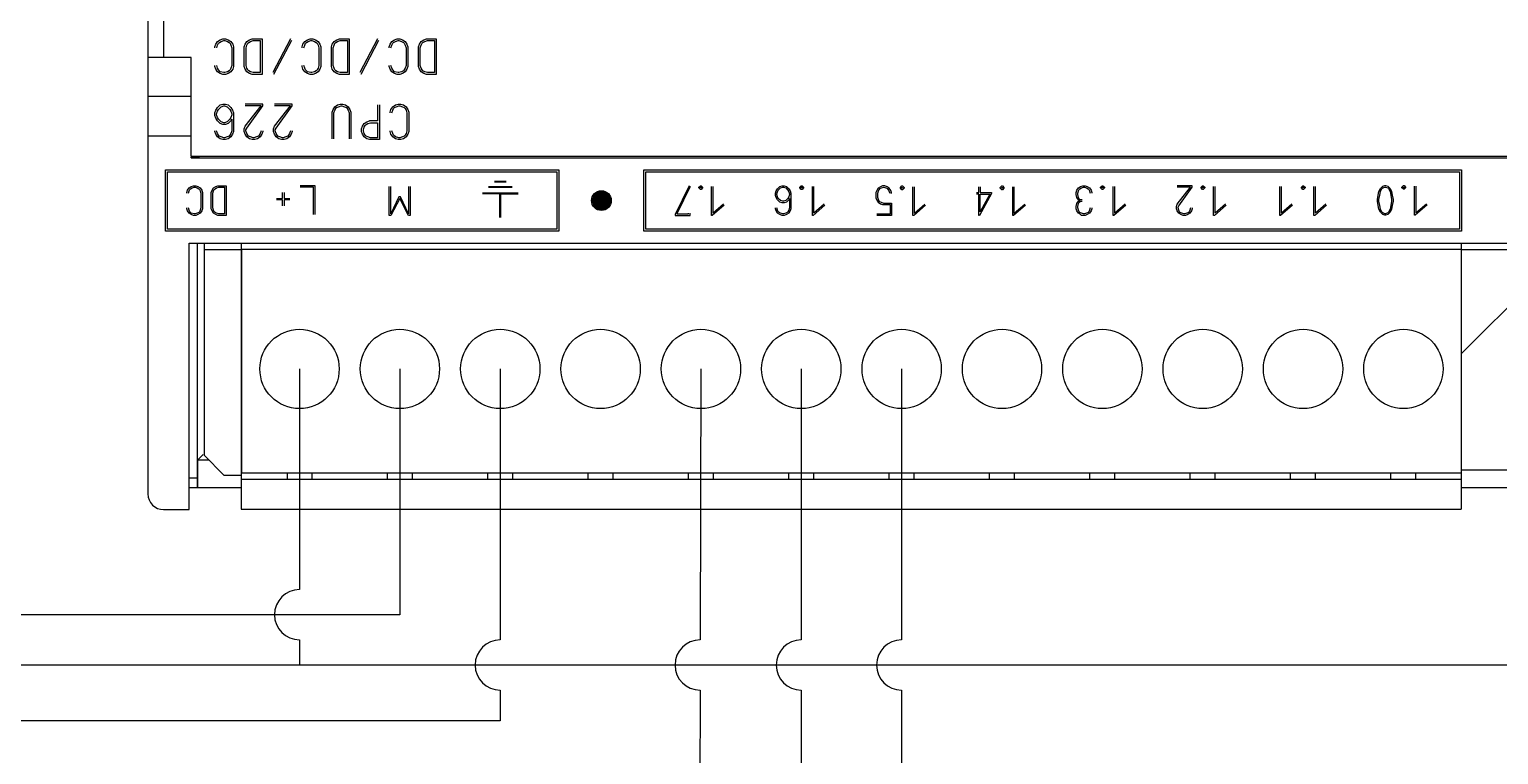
# Model space of a CAD drawing. Header units: millimetres. Extents: x 408 to 981, y 278 to 684.
# Drawn here: x 531.1 to 605.5, y 424.7 to 461.4 of the extents above; entities that cross this region are included whole.
import ezdxf

# ---------------------------------------------------------------- set-up
doc = ezdxf.new("R2010")
doc.units = ezdxf.units.MM
for name, color, linetype in [('0007LEVEL_0', 7, 'Continuous'), ('0007LEVEL_1', 7, 'Continuous'), ('8_ALL_NOTES_BALLOONS_SYMBOLS_GT', 7, 'Continuous'), ('RED_2.5mm^2', 1, 'Continuous'), ('TAGS', 51, 'Continuous')]:
    doc.layers.add(name, color=color, linetype=linetype)

msp = doc.modelspace()

# ---------------------------------------------------------------- linework, layer by layer
at = {"color": 7, "linetype": 'Continuous'}
for p, q in [((537.083, 516.296), (537.083, 437.896)), ((539.283, 459.996), (537.083, 459.996)), ((539.283, 454.996), (539.283, 459.996)), ((539.283, 458.023), (537.083, 458.023)), ((539.283, 456.008), (537.083, 456.008)), ((539.283, 454.996), (692.483, 454.996)), ((539.283, 454.905), (539.283, 454.964)), ((539.283, 454.905), (692.483, 454.905)), ((537.983, 454.296), (557.896, 454.296)), ((538.083, 454.196), (557.796, 454.196)), ((557.796, 454.196), (557.796, 451.296)), ((557.896, 454.296), (557.896, 451.196)), ((562.196, 451.196), (562.196, 454.296)), ((562.296, 451.296), (562.296, 454.196)), ((603.583, 451.196), (562.196, 451.196)), ((603.483, 451.296), (562.296, 451.296)), ((539.183, 437.096), (539.183, 450.596)), ((539.183, 450.596), (672.263, 450.596)), ((537.883, 437.096), (539.183, 437.096))]:
    msp.add_line(p, q, dxfattribs=at)
msp.add_arc((537.883, 437.896), 0.8, 180, 270, dxfattribs=at)
msp.add_spline([(539.771, 454.974), (539.685, 454.967), (539.525, 454.965), (539.283, 454.964)], degree=3, dxfattribs=at)
at = {"layer": '0007LEVEL_0', "color": 7, "linetype": 'Continuous'}
for p, q in [((540.479, 460.53), (540.524, 460.665)), ((540.479, 460.485), (540.479, 460.53)), ((540.524, 460.665), (540.614, 460.8)), ((540.569, 460.485), (540.614, 460.62)), ((540.614, 460.8), (540.749, 460.89)), ((540.614, 460.62), (540.659, 460.71)), ((540.659, 460.71), (540.704, 460.755)), ((540.704, 460.755), (540.794, 460.8)), ((540.749, 460.89), (540.884, 460.935)), ((540.794, 460.8), (540.929, 460.845)), ((540.884, 460.935), (541.019, 460.935)), ((540.929, 460.845), (540.974, 460.845)), ((540.974, 460.845), (541.109, 460.8)), ((541.019, 460.935), (541.154, 460.89)), ((541.109, 460.8), (541.199, 460.755)), ((541.154, 460.89), (541.289, 460.8)), ((541.199, 460.755), (541.244, 460.71)), ((541.244, 460.71), (541.289, 460.62)), ((541.289, 460.8), (541.379, 460.665)), ((541.289, 460.62), (541.334, 460.485)), ((541.334, 460.485), (541.334, 459.585)), ((541.379, 460.665), (541.424, 460.53)), ((541.424, 460.53), (541.424, 459.54)), ((541.964, 460.53), (542.009, 460.665)), ((541.964, 459.54), (541.964, 460.53)), ((542.009, 460.665), (542.099, 460.8)), ((542.054, 460.485), (542.099, 460.62)), ((542.054, 459.585), (542.054, 460.485)), ((542.099, 460.8), (542.234, 460.89)), ((542.099, 460.62), (542.144, 460.71)), ((542.144, 460.71), (542.189, 460.755)), ((542.189, 460.755), (542.279, 460.8)), ((542.234, 460.89), (542.369, 460.935)), ((542.279, 460.8), (542.414, 460.845)), ((542.369, 460.935), (542.864, 460.935)), ((542.414, 460.845), (542.774, 460.845)), ((542.774, 460.845), (542.774, 459.225)), ((542.864, 460.935), (542.864, 459.135)), ((544.304, 460.935), (543.404, 459.225)), ((544.349, 460.845), (543.449, 459.135)), ((544.889, 460.53), (544.934, 460.665)), ((544.889, 460.485), (544.889, 460.53)), ((544.934, 460.665), (545.024, 460.8)), ((544.979, 460.485), (545.024, 460.62)), ((545.024, 460.8), (545.159, 460.89)), ((545.024, 460.62), (545.069, 460.71)), ((545.069, 460.71), (545.114, 460.755)), ((545.114, 460.755), (545.204, 460.8)), ((545.159, 460.89), (545.294, 460.935)), ((545.204, 460.8), (545.339, 460.845)), ((545.294, 460.935), (545.429, 460.935)), ((545.339, 460.845), (545.384, 460.845)), ((545.384, 460.845), (545.519, 460.8)), ((545.429, 460.935), (545.564, 460.89)), ((545.519, 460.8), (545.609, 460.755)), ((545.564, 460.89), (545.699, 460.8)), ((545.609, 460.755), (545.654, 460.71)), ((545.654, 460.71), (545.699, 460.62)), ((545.699, 460.8), (545.789, 460.665)), ((545.699, 460.62), (545.744, 460.485)), ((545.744, 460.485), (545.744, 459.585)), ((545.789, 460.665), (545.834, 460.53)), ((545.834, 460.53), (545.834, 459.54)), ((546.374, 460.53), (546.419, 460.665)), ((546.374, 459.54), (546.374, 460.53)), ((546.419, 460.665), (546.509, 460.8)), ((546.464, 460.485), (546.509, 460.62)), ((546.464, 459.585), (546.464, 460.485)), ((546.509, 460.8), (546.644, 460.89)), ((546.509, 460.62), (546.554, 460.71)), ((546.554, 460.71), (546.599, 460.755)), ((546.599, 460.755), (546.689, 460.8)), ((546.644, 460.89), (546.779, 460.935)), ((546.689, 460.8), (546.824, 460.845)), ((546.779, 460.935), (547.274, 460.935)), ((546.824, 460.845), (547.184, 460.845)), ((547.184, 460.845), (547.184, 459.225)), ((547.274, 460.935), (547.274, 459.135)), ((548.714, 460.935), (547.814, 459.225)), ((548.759, 460.845), (547.859, 459.135)), ((549.299, 460.53), (549.344, 460.665)), ((549.299, 460.485), (549.299, 460.53)), ((549.344, 460.665), (549.434, 460.8)), ((549.389, 460.485), (549.434, 460.62)), ((549.434, 460.8), (549.569, 460.89)), ((549.434, 460.62), (549.479, 460.71)), ((549.479, 460.71), (549.524, 460.755)), ((549.524, 460.755), (549.614, 460.8)), ((549.569, 460.89), (549.704, 460.935)), ((549.614, 460.8), (549.749, 460.845)), ((549.704, 460.935), (549.839, 460.935)), ((549.749, 460.845), (549.794, 460.845)), ((549.794, 460.845), (549.929, 460.8)), ((549.839, 460.935), (549.974, 460.89)), ((549.929, 460.8), (550.019, 460.755)), ((549.974, 460.89), (550.109, 460.8)), ((550.019, 460.755), (550.064, 460.71)), ((550.064, 460.71), (550.109, 460.62)), ((550.109, 460.8), (550.199, 460.665)), ((550.109, 460.62), (550.154, 460.485)), ((550.154, 460.485), (550.154, 459.585)), ((550.199, 460.665), (550.244, 460.53)), ((550.244, 460.53), (550.244, 459.54)), ((550.784, 460.53), (550.829, 460.665)), ((550.784, 459.54), (550.784, 460.53)), ((550.829, 460.665), (550.919, 460.8)), ((550.874, 460.485), (550.919, 460.62)), ((550.874, 459.585), (550.874, 460.485)), ((550.919, 460.8), (551.054, 460.89)), ((550.919, 460.62), (550.964, 460.71)), ((550.964, 460.71), (551.009, 460.755)), ((551.009, 460.755), (551.099, 460.8)), ((551.054, 460.89), (551.189, 460.935)), ((551.099, 460.8), (551.234, 460.845)), ((551.189, 460.935), (551.684, 460.935)), ((551.234, 460.845), (551.594, 460.845)), ((551.594, 460.845), (551.594, 459.225)), ((551.684, 460.935), (551.684, 459.135)), ((540.479, 459.54), (540.479, 459.585)), ((540.524, 459.405), (540.479, 459.54)), ((540.614, 459.27), (540.524, 459.405)), ((540.614, 459.45), (540.569, 459.585)), ((540.659, 459.36), (540.614, 459.45)), ((540.749, 459.18), (540.614, 459.27)), ((540.749, 459.27), (540.659, 459.36)), ((540.929, 459.225), (540.749, 459.27)), ((540.884, 459.135), (540.749, 459.18)), ((541.019, 459.135), (540.884, 459.135)), ((540.974, 459.225), (540.929, 459.225)), ((541.109, 459.27), (540.974, 459.225)), ((541.154, 459.18), (541.019, 459.135)), ((541.199, 459.315), (541.109, 459.27)), ((541.289, 459.27), (541.154, 459.18)), ((541.244, 459.36), (541.199, 459.315)), ((541.289, 459.45), (541.244, 459.36)), ((541.334, 459.585), (541.289, 459.45)), ((541.379, 459.405), (541.289, 459.27)), ((541.424, 459.54), (541.379, 459.405)), ((542.009, 459.405), (541.964, 459.54)), ((542.099, 459.27), (542.009, 459.405)), ((542.099, 459.45), (542.054, 459.585)), ((542.144, 459.36), (542.099, 459.45)), ((542.234, 459.18), (542.099, 459.27)), ((542.189, 459.315), (542.144, 459.36)), ((542.279, 459.27), (542.189, 459.315)), ((542.369, 459.135), (542.234, 459.18)), ((542.414, 459.225), (542.279, 459.27)), ((542.864, 459.135), (542.369, 459.135)), ((542.774, 459.225), (542.414, 459.225)), ((544.889, 459.54), (544.889, 459.585)), ((544.934, 459.405), (544.889, 459.54)), ((545.024, 459.27), (544.934, 459.405)), ((545.024, 459.45), (544.979, 459.585)), ((545.069, 459.36), (545.024, 459.45)), ((545.159, 459.18), (545.024, 459.27)), ((545.159, 459.27), (545.069, 459.36)), ((545.339, 459.225), (545.159, 459.27)), ((545.294, 459.135), (545.159, 459.18)), ((545.429, 459.135), (545.294, 459.135)), ((545.384, 459.225), (545.339, 459.225)), ((545.519, 459.27), (545.384, 459.225)), ((545.564, 459.18), (545.429, 459.135)), ((545.609, 459.315), (545.519, 459.27)), ((545.699, 459.27), (545.564, 459.18)), ((545.654, 459.36), (545.609, 459.315)), ((545.699, 459.45), (545.654, 459.36)), ((545.744, 459.585), (545.699, 459.45)), ((545.789, 459.405), (545.699, 459.27)), ((545.834, 459.54), (545.789, 459.405)), ((546.419, 459.405), (546.374, 459.54)), ((546.509, 459.27), (546.419, 459.405)), ((546.509, 459.45), (546.464, 459.585)), ((546.554, 459.36), (546.509, 459.45)), ((546.644, 459.18), (546.509, 459.27)), ((546.599, 459.315), (546.554, 459.36)), ((546.689, 459.27), (546.599, 459.315)), ((546.779, 459.135), (546.644, 459.18)), ((546.824, 459.225), (546.689, 459.27)), ((547.274, 459.135), (546.779, 459.135)), ((547.184, 459.225), (546.824, 459.225)), ((549.299, 459.54), (549.299, 459.585)), ((549.344, 459.405), (549.299, 459.54)), ((549.434, 459.27), (549.344, 459.405)), ((549.434, 459.45), (549.389, 459.585)), ((549.479, 459.36), (549.434, 459.45)), ((549.569, 459.18), (549.434, 459.27)), ((549.569, 459.27), (549.479, 459.36)), ((549.749, 459.225), (549.569, 459.27)), ((549.704, 459.135), (549.569, 459.18)), ((549.839, 459.135), (549.704, 459.135)), ((549.794, 459.225), (549.749, 459.225)), ((549.929, 459.27), (549.794, 459.225)), ((549.974, 459.18), (549.839, 459.135)), ((550.019, 459.315), (549.929, 459.27)), ((550.109, 459.27), (549.974, 459.18)), ((550.064, 459.36), (550.019, 459.315)), ((550.109, 459.45), (550.064, 459.36)), ((550.154, 459.585), (550.109, 459.45)), ((550.199, 459.405), (550.109, 459.27)), ((550.244, 459.54), (550.199, 459.405)), ((550.829, 459.405), (550.784, 459.54)), ((550.919, 459.27), (550.829, 459.405)), ((550.919, 459.45), (550.874, 459.585)), ((550.964, 459.36), (550.919, 459.45)), ((551.054, 459.18), (550.919, 459.27)), ((551.009, 459.315), (550.964, 459.36)), ((551.099, 459.27), (551.009, 459.315)), ((551.189, 459.135), (551.054, 459.18)), ((551.234, 459.225), (551.099, 459.27)), ((551.684, 459.135), (551.189, 459.135)), ((551.594, 459.225), (551.234, 459.225)), ((540.523, 457.32), (540.613, 457.455)), ((540.613, 457.455), (540.748, 457.59)), ((540.658, 457.365), (540.793, 457.5)), ((540.748, 457.59), (540.883, 457.635)), ((540.793, 457.5), (540.928, 457.545)), ((540.883, 457.635), (541.018, 457.635)), ((540.928, 457.545), (540.973, 457.545)), ((540.973, 457.545), (541.108, 457.5)), ((541.018, 457.635), (541.153, 457.59)), ((541.108, 457.5), (541.243, 457.365)), ((541.153, 457.59), (541.288, 457.455)), ((541.288, 457.455), (541.378, 457.32)), ((542.908, 457.635), (542.008, 457.635)), ((542.008, 456.51), (542.818, 457.545)), ((542.818, 457.545), (542.008, 457.545)), ((542.098, 456.42), (542.908, 457.545)), ((542.908, 457.545), (542.908, 457.635)), ((544.393, 457.635), (543.493, 457.635)), ((543.493, 456.51), (544.303, 457.545)), ((544.303, 457.545), (543.493, 457.545)), ((543.583, 456.42), (544.393, 457.545)), ((544.393, 457.545), (544.393, 457.635)), ((546.463, 457.365), (546.553, 457.5)), ((546.553, 457.5), (546.688, 457.59)), ((546.553, 457.32), (546.598, 457.41)), ((546.598, 457.41), (546.643, 457.455)), ((546.643, 457.455), (546.733, 457.5)), ((546.688, 457.59), (546.823, 457.635)), ((546.733, 457.5), (546.868, 457.545)), ((546.823, 457.635), (546.958, 457.635)), ((546.868, 457.545), (546.913, 457.545)), ((546.913, 457.545), (547.048, 457.5)), ((546.958, 457.635), (547.093, 457.59)), ((547.048, 457.5), (547.138, 457.455)), ((547.093, 457.59), (547.228, 457.5)), ((547.138, 457.455), (547.183, 457.41)), ((547.183, 457.41), (547.228, 457.32)), ((547.228, 457.5), (547.318, 457.365)), ((548.713, 457.59), (548.713, 456.78)), ((548.803, 457.59), (548.803, 455.835)), ((549.388, 457.365), (549.478, 457.5)), ((549.478, 457.5), (549.613, 457.59)), ((549.478, 457.32), (549.523, 457.41)), ((549.523, 457.41), (549.568, 457.455)), ((549.568, 457.455), (549.658, 457.5)), ((549.613, 457.59), (549.748, 457.635)), ((549.658, 457.5), (549.793, 457.545)), ((549.748, 457.635), (549.883, 457.635)), ((549.793, 457.545), (549.838, 457.545)), ((549.838, 457.545), (549.973, 457.5)), ((549.883, 457.635), (550.018, 457.59)), ((549.973, 457.5), (550.063, 457.455)), ((550.018, 457.59), (550.153, 457.5)), ((550.063, 457.455), (550.108, 457.41)), ((550.108, 457.41), (550.153, 457.32)), ((550.153, 457.5), (550.243, 457.365)), ((540.478, 457.185), (540.523, 457.32)), ((540.478, 457.05), (540.478, 457.185)), ((540.523, 456.915), (540.478, 457.05)), ((540.613, 456.78), (540.523, 456.915)), ((540.568, 457.14), (540.613, 457.275)), ((540.568, 457.095), (540.568, 457.14)), ((540.613, 456.96), (540.568, 457.095)), ((540.613, 457.275), (540.658, 457.365)), ((540.658, 456.87), (540.613, 456.96)), ((540.748, 456.645), (540.613, 456.78)), ((540.793, 456.735), (540.658, 456.87)), ((540.928, 456.69), (540.793, 456.735)), ((540.973, 456.69), (540.928, 456.69)), ((541.108, 456.735), (540.973, 456.69)), ((541.243, 456.87), (541.108, 456.735)), ((541.288, 456.78), (541.153, 456.645)), ((541.243, 457.365), (541.288, 457.275)), ((541.288, 456.96), (541.243, 456.87)), ((541.288, 457.275), (541.333, 457.14)), ((541.333, 457.095), (541.288, 456.96)), ((541.333, 456.87), (541.288, 456.78)), ((541.333, 457.14), (541.333, 457.095)), ((541.333, 456.87), (541.333, 456.285)), ((541.378, 457.32), (541.423, 457.185)), ((541.423, 457.185), (541.423, 456.24)), ((546.418, 457.23), (546.463, 457.365)), ((546.418, 455.88), (546.418, 457.23)), ((546.508, 457.185), (546.553, 457.32)), ((546.508, 455.88), (546.508, 457.185)), ((547.228, 457.32), (547.273, 457.185)), ((547.273, 457.185), (547.273, 455.88)), ((547.318, 457.365), (547.363, 457.23)), ((547.363, 457.23), (547.363, 455.88)), ((548.038, 456.645), (548.173, 456.735)), ((548.173, 456.735), (548.308, 456.78)), ((548.218, 456.645), (548.353, 456.69)), ((548.713, 456.78), (548.308, 456.78)), ((548.353, 456.69), (548.713, 456.69)), ((548.713, 456.69), (548.713, 455.925)), ((549.343, 457.23), (549.388, 457.365)), ((549.343, 457.185), (549.343, 457.23)), ((549.433, 457.185), (549.478, 457.32)), ((550.153, 457.32), (550.198, 457.185)), ((550.198, 457.185), (550.198, 456.285)), ((550.243, 457.365), (550.288, 457.23)), ((550.288, 457.23), (550.288, 456.24)), ((540.478, 456.24), (540.478, 456.285)), ((540.523, 456.105), (540.478, 456.24)), ((540.613, 455.97), (540.523, 456.105)), ((540.613, 456.15), (540.568, 456.285)), ((540.658, 456.06), (540.613, 456.15)), ((540.748, 455.88), (540.613, 455.97)), ((540.703, 456.015), (540.658, 456.06)), ((540.793, 455.97), (540.703, 456.015)), ((540.883, 456.6), (540.748, 456.645)), ((540.928, 455.925), (540.793, 455.97)), ((541.018, 456.6), (540.883, 456.6)), ((540.973, 455.925), (540.928, 455.925)), ((541.108, 455.97), (540.973, 455.925)), ((541.153, 456.645), (541.018, 456.6)), ((541.198, 456.015), (541.108, 455.97)), ((541.288, 455.97), (541.153, 455.88)), ((541.243, 456.06), (541.198, 456.015)), ((541.288, 456.15), (541.243, 456.06)), ((541.333, 456.285), (541.288, 456.15)), ((541.378, 456.105), (541.288, 455.97)), ((541.423, 456.24), (541.378, 456.105)), ((541.963, 456.375), (542.008, 456.51)), ((541.963, 456.24), (541.963, 456.375)), ((542.008, 456.105), (541.963, 456.24)), ((542.098, 455.97), (542.008, 456.105)), ((542.053, 456.33), (542.098, 456.42)), ((542.053, 456.285), (542.053, 456.33)), ((542.098, 456.15), (542.053, 456.285)), ((542.143, 456.06), (542.098, 456.15)), ((542.233, 455.88), (542.098, 455.97)), ((542.188, 456.015), (542.143, 456.06)), ((542.278, 455.97), (542.188, 456.015)), ((542.413, 455.925), (542.278, 455.97)), ((542.458, 455.925), (542.413, 455.925)), ((542.593, 455.97), (542.458, 455.925)), ((542.683, 456.015), (542.593, 455.97)), ((542.773, 455.97), (542.638, 455.88)), ((542.728, 456.06), (542.683, 456.015)), ((542.773, 456.15), (542.728, 456.06)), ((542.818, 456.285), (542.773, 456.15)), ((542.863, 456.105), (542.773, 455.97)), ((542.908, 456.24), (542.863, 456.105)), ((542.908, 456.285), (542.908, 456.24)), ((543.448, 456.375), (543.493, 456.51)), ((543.448, 456.24), (543.448, 456.375)), ((543.493, 456.105), (543.448, 456.24)), ((543.583, 455.97), (543.493, 456.105)), ((543.538, 456.33), (543.583, 456.42)), ((543.538, 456.285), (543.538, 456.33)), ((543.583, 456.15), (543.538, 456.285)), ((543.628, 456.06), (543.583, 456.15)), ((543.718, 455.88), (543.583, 455.97)), ((543.673, 456.015), (543.628, 456.06)), ((543.763, 455.97), (543.673, 456.015)), ((543.898, 455.925), (543.763, 455.97)), ((543.943, 455.925), (543.898, 455.925)), ((544.078, 455.97), (543.943, 455.925)), ((544.168, 456.015), (544.078, 455.97)), ((544.258, 455.97), (544.123, 455.88)), ((544.213, 456.06), (544.168, 456.015)), ((544.258, 456.15), (544.213, 456.06)), ((544.303, 456.285), (544.258, 456.15)), ((544.348, 456.105), (544.258, 455.97)), ((544.393, 456.24), (544.348, 456.105)), ((544.393, 456.285), (544.393, 456.24)), ((547.903, 456.375), (547.948, 456.51)), ((547.903, 456.24), (547.903, 456.375)), ((547.948, 456.105), (547.903, 456.24)), ((547.948, 456.51), (548.038, 456.645)), ((548.038, 455.97), (547.948, 456.105)), ((547.993, 456.33), (548.038, 456.465)), ((547.993, 456.285), (547.993, 456.33)), ((548.038, 456.15), (547.993, 456.285)), ((548.038, 456.465), (548.083, 456.555)), ((548.083, 456.06), (548.038, 456.15)), ((548.173, 455.88), (548.038, 455.97)), ((548.083, 456.555), (548.128, 456.6)), ((548.128, 456.015), (548.083, 456.06)), ((548.128, 456.6), (548.218, 456.645)), ((548.218, 455.97), (548.128, 456.015)), ((548.353, 455.925), (548.218, 455.97)), ((548.713, 455.925), (548.353, 455.925)), ((549.343, 456.24), (549.343, 456.285)), ((549.388, 456.105), (549.343, 456.24)), ((549.478, 455.97), (549.388, 456.105)), ((549.478, 456.15), (549.433, 456.285)), ((549.523, 456.06), (549.478, 456.15)), ((549.613, 455.88), (549.478, 455.97)), ((549.613, 455.97), (549.523, 456.06)), ((549.793, 455.925), (549.613, 455.97)), ((549.838, 455.925), (549.793, 455.925)), ((549.973, 455.97), (549.838, 455.925)), ((550.063, 456.015), (549.973, 455.97)), ((550.153, 455.97), (550.018, 455.88)), ((550.108, 456.06), (550.063, 456.015)), ((550.153, 456.15), (550.108, 456.06)), ((550.198, 456.285), (550.153, 456.15)), ((550.243, 456.105), (550.153, 455.97)), ((550.288, 456.24), (550.243, 456.105)), ((540.883, 455.835), (540.748, 455.88)), ((541.018, 455.835), (540.883, 455.835)), ((541.153, 455.88), (541.018, 455.835)), ((542.368, 455.835), (542.233, 455.88)), ((542.503, 455.835), (542.368, 455.835)), ((542.638, 455.88), (542.503, 455.835)), ((543.853, 455.835), (543.718, 455.88)), ((543.988, 455.835), (543.853, 455.835)), ((544.123, 455.88), (543.988, 455.835)), ((548.308, 455.835), (548.173, 455.88)), ((548.803, 455.835), (548.308, 455.835)), ((549.748, 455.835), (549.613, 455.88)), ((549.883, 455.835), (549.748, 455.835)), ((550.018, 455.88), (549.883, 455.835))]:
    msp.add_line(p, q, dxfattribs=at)
at = {"layer": '0007LEVEL_1', "color": 7, "linetype": 'Continuous'}
for p, q in [((537.983, 451.196), (537.983, 454.296)), ((538.083, 451.296), (538.083, 454.196)), ((555.228, 453.711), (554.628, 453.711)), ((555.228, 453.675), (554.628, 453.675)), ((562.196, 454.296), (603.583, 454.296)), ((562.296, 454.196), (603.483, 454.196)), ((603.483, 454.196), (603.483, 451.296)), ((603.583, 454.296), (603.583, 451.196)), ((539.06, 453.158), (539.098, 453.271)), ((539.06, 453.121), (539.06, 453.158)), ((539.098, 453.271), (539.173, 453.383)), ((539.135, 453.121), (539.173, 453.233)), ((539.173, 453.383), (539.285, 453.458)), ((539.173, 453.233), (539.21, 453.308)), ((539.21, 453.308), (539.248, 453.346)), ((539.248, 453.346), (539.323, 453.383)), ((539.285, 453.458), (539.398, 453.496)), ((539.323, 453.383), (539.435, 453.421)), ((539.398, 453.496), (539.51, 453.496)), ((539.435, 453.421), (539.473, 453.421)), ((539.473, 453.421), (539.585, 453.383)), ((539.51, 453.496), (539.623, 453.458)), ((539.585, 453.383), (539.66, 453.346)), ((539.623, 453.458), (539.735, 453.383)), ((539.66, 453.346), (539.698, 453.308)), ((539.698, 453.308), (539.735, 453.233)), ((539.735, 453.383), (539.81, 453.271)), ((539.735, 453.233), (539.773, 453.121)), ((539.773, 453.121), (539.773, 452.371)), ((539.81, 453.271), (539.848, 453.158)), ((539.848, 453.158), (539.848, 452.333)), ((540.298, 453.158), (540.335, 453.271)), ((540.298, 452.333), (540.298, 453.158)), ((540.335, 453.271), (540.41, 453.383)), ((540.373, 453.121), (540.41, 453.233)), ((540.373, 452.371), (540.373, 453.121)), ((540.41, 453.383), (540.523, 453.458)), ((540.41, 453.233), (540.448, 453.308)), ((540.448, 453.308), (540.485, 453.346)), ((540.485, 453.346), (540.56, 453.383)), ((540.523, 453.458), (540.635, 453.496)), ((540.56, 453.383), (540.673, 453.421)), ((540.635, 453.496), (541.048, 453.496)), ((540.673, 453.421), (540.973, 453.421)), ((540.973, 453.421), (540.973, 452.071)), ((541.048, 453.496), (541.048, 451.996)), ((543.903, 452.858), (543.903, 453.158)), ((543.978, 453.158), (543.978, 452.858)), ((545.553, 453.496), (544.803, 453.496)), ((545.478, 453.421), (544.803, 453.421)), ((545.478, 452.033), (545.478, 453.421)), ((545.553, 452.033), (545.553, 453.496)), ((549.308, 451.996), (549.308, 453.458)), ((549.383, 452.071), (549.383, 453.458)), ((549.795, 452.933), (549.383, 452.071)), ((549.87, 452.933), (549.795, 452.933)), ((550.283, 452.071), (549.87, 452.933)), ((550.283, 453.458), (550.283, 452.071)), ((550.358, 453.458), (550.358, 451.996)), ((555.828, 453.123), (554.028, 453.123)), ((554.91, 453.087), (554.028, 453.087)), ((555.528, 453.447), (554.328, 453.447)), ((555.528, 453.411), (554.328, 453.411)), ((554.91, 451.887), (554.91, 453.087)), ((554.946, 451.887), (554.946, 453.087)), ((554.946, 453.087), (555.828, 453.087)), ((559.639, 453.025), (559.639, 452.466)), ((559.694, 453.08), (559.694, 452.411)), ((559.749, 453.135), (559.749, 452.356)), ((559.804, 453.182), (559.804, 452.31)), ((559.859, 453.197), (559.859, 452.295)), ((559.914, 453.211), (559.914, 452.28)), ((559.969, 453.226), (559.969, 452.266)), ((560.024, 453.241), (560.024, 452.251)), ((560.079, 453.236), (560.079, 452.256)), ((560.134, 453.221), (560.134, 452.27)), ((560.189, 453.207), (560.189, 452.285)), ((560.244, 453.192), (560.244, 452.3)), ((560.299, 453.172), (560.299, 452.319)), ((560.354, 453.117), (560.354, 452.374)), ((560.409, 453.062), (560.409, 452.429)), ((560.464, 453.007), (560.464, 452.484)), ((564.494, 453.496), (563.782, 452.033)), ((564.532, 453.458), (563.857, 452.071)), ((564.982, 453.421), (565.057, 453.496)), ((564.982, 453.383), (564.982, 453.421)), ((565.057, 453.308), (564.982, 453.383)), ((565.057, 453.496), (565.094, 453.496)), ((565.057, 453.383), (565.057, 453.421)), ((565.057, 453.421), (565.094, 453.421)), ((565.094, 453.383), (565.057, 453.383)), ((565.094, 453.308), (565.057, 453.308)), ((565.094, 453.496), (565.169, 453.421)), ((565.094, 453.421), (565.094, 453.383)), ((565.169, 453.383), (565.094, 453.308)), ((565.169, 453.421), (565.169, 453.383)), ((565.619, 451.996), (565.619, 453.458)), ((565.694, 452.108), (565.694, 453.458)), ((568.849, 453.121), (568.887, 453.233)), ((568.849, 453.008), (568.849, 453.121)), ((568.887, 452.896), (568.849, 453.008)), ((568.887, 453.233), (568.962, 453.346)), ((568.924, 453.083), (568.962, 453.196)), ((568.924, 453.046), (568.924, 453.083)), ((568.962, 452.933), (568.924, 453.046)), ((568.962, 453.346), (569.074, 453.458)), ((568.962, 453.196), (568.999, 453.271)), ((568.999, 452.858), (568.962, 452.933)), ((568.999, 453.271), (569.112, 453.383)), ((569.074, 453.458), (569.187, 453.496)), ((569.112, 453.383), (569.224, 453.421)), ((569.187, 453.496), (569.299, 453.496)), ((569.224, 453.421), (569.262, 453.421)), ((569.262, 453.421), (569.374, 453.383)), ((569.299, 453.496), (569.412, 453.458)), ((569.374, 453.383), (569.487, 453.271)), ((569.412, 453.458), (569.524, 453.346)), ((569.487, 453.271), (569.524, 453.196)), ((569.524, 452.933), (569.487, 452.858)), ((569.524, 453.346), (569.599, 453.233)), ((569.524, 453.196), (569.562, 453.083)), ((569.562, 453.046), (569.524, 452.933)), ((569.562, 453.083), (569.562, 453.046)), ((569.599, 453.233), (569.637, 453.121)), ((569.637, 453.121), (569.637, 452.333)), ((570.087, 453.421), (570.162, 453.496)), ((570.087, 453.383), (570.087, 453.421)), ((570.162, 453.308), (570.087, 453.383)), ((570.162, 453.496), (570.199, 453.496)), ((570.162, 453.383), (570.162, 453.421)), ((570.162, 453.421), (570.199, 453.421)), ((570.199, 453.383), (570.162, 453.383)), ((570.199, 453.308), (570.162, 453.308)), ((570.199, 453.496), (570.274, 453.421)), ((570.199, 453.421), (570.199, 453.383)), ((570.274, 453.383), (570.199, 453.308)), ((570.274, 453.421), (570.274, 453.383)), ((570.724, 451.996), (570.724, 453.458)), ((570.799, 452.108), (570.799, 453.458)), ((573.978, 453.26), (573.941, 453.147)), ((573.941, 453.147), (573.941, 452.885)), ((574.053, 453.372), (573.978, 453.26)), ((574.053, 453.222), (574.016, 453.11)), ((574.016, 453.11), (574.016, 452.922)), ((574.166, 453.447), (574.053, 453.372)), ((574.091, 453.297), (574.053, 453.222)), ((574.128, 453.335), (574.091, 453.297)), ((574.203, 453.372), (574.128, 453.335)), ((574.278, 453.485), (574.166, 453.447)), ((574.316, 453.41), (574.203, 453.372)), ((574.391, 453.485), (574.278, 453.485)), ((574.353, 453.41), (574.316, 453.41)), ((574.466, 453.372), (574.353, 453.41)), ((574.503, 453.447), (574.391, 453.485)), ((574.541, 453.335), (574.466, 453.372)), ((574.616, 453.372), (574.503, 453.447)), ((574.578, 453.297), (574.541, 453.335)), ((574.616, 453.222), (574.578, 453.297)), ((574.691, 453.26), (574.616, 453.372)), ((574.653, 453.11), (574.616, 453.222)), ((574.728, 453.147), (574.691, 453.26)), ((574.728, 453.11), (574.728, 453.147)), ((575.178, 453.41), (575.253, 453.485)), ((575.178, 453.372), (575.178, 453.41)), ((575.253, 453.297), (575.178, 453.372)), ((575.253, 453.485), (575.291, 453.485)), ((575.253, 453.372), (575.253, 453.41)), ((575.253, 453.41), (575.291, 453.41)), ((575.291, 453.372), (575.253, 453.372)), ((575.291, 453.297), (575.253, 453.297)), ((575.291, 453.485), (575.366, 453.41)), ((575.291, 453.41), (575.291, 453.372)), ((575.366, 453.372), (575.291, 453.297)), ((575.366, 453.41), (575.366, 453.372)), ((575.816, 451.985), (575.816, 453.447)), ((575.891, 452.097), (575.891, 453.447)), ((579.033, 453.147), (579.146, 453.147)), ((579.146, 453.072), (579.033, 453.072)), ((579.146, 453.147), (579.146, 453.447)), ((579.146, 451.985), (579.146, 453.072)), ((579.783, 453.11), (579.183, 451.985)), ((579.221, 453.447), (579.221, 453.147)), ((579.221, 453.147), (579.783, 453.147)), ((579.708, 453.072), (579.221, 452.172)), ((579.221, 452.172), (579.221, 453.072)), ((579.221, 453.072), (579.708, 453.072)), ((579.783, 453.147), (579.783, 453.11)), ((580.233, 453.41), (580.308, 453.485)), ((580.233, 453.372), (580.233, 453.41)), ((580.308, 453.297), (580.233, 453.372)), ((580.308, 453.485), (580.346, 453.485)), ((580.308, 453.372), (580.308, 453.41)), ((580.308, 453.41), (580.346, 453.41)), ((580.346, 453.372), (580.308, 453.372)), ((580.346, 453.297), (580.308, 453.297)), ((580.346, 453.485), (580.421, 453.41)), ((580.346, 453.41), (580.346, 453.372)), ((580.421, 453.372), (580.346, 453.297)), ((580.421, 453.41), (580.421, 453.372)), ((580.871, 451.985), (580.871, 453.447)), ((580.946, 452.097), (580.946, 453.447)), ((584.078, 453.158), (584.116, 453.271)), ((584.078, 453.046), (584.078, 453.158)), ((584.116, 452.896), (584.078, 453.046)), ((584.116, 453.271), (584.191, 453.383)), ((584.153, 453.121), (584.191, 453.233)), ((584.153, 453.046), (584.153, 453.121)), ((584.191, 452.896), (584.153, 453.046)), ((584.191, 453.383), (584.303, 453.458)), ((584.191, 453.233), (584.228, 453.308)), ((584.228, 453.308), (584.266, 453.346)), ((584.266, 453.346), (584.341, 453.383)), ((584.303, 453.458), (584.416, 453.496)), ((584.341, 453.383), (584.453, 453.421)), ((584.416, 453.496), (584.528, 453.496)), ((584.453, 453.421), (584.491, 453.421)), ((584.491, 453.421), (584.603, 453.383)), ((584.528, 453.496), (584.641, 453.458)), ((584.603, 453.383), (584.678, 453.346)), ((584.641, 453.458), (584.753, 453.383)), ((584.678, 453.346), (584.716, 453.308)), ((584.716, 453.308), (584.753, 453.233)), ((584.753, 453.383), (584.828, 453.271)), ((584.753, 453.233), (584.791, 453.121)), ((584.828, 453.271), (584.866, 453.158)), ((584.866, 453.158), (584.866, 453.121)), ((585.316, 453.421), (585.391, 453.496)), ((585.316, 453.383), (585.316, 453.421)), ((585.391, 453.308), (585.316, 453.383)), ((585.391, 453.496), (585.428, 453.496)), ((585.391, 453.383), (585.391, 453.421)), ((585.391, 453.421), (585.428, 453.421)), ((585.428, 453.383), (585.391, 453.383)), ((585.428, 453.308), (585.391, 453.308)), ((585.428, 453.496), (585.503, 453.421)), ((585.428, 453.421), (585.428, 453.383)), ((585.503, 453.383), (585.428, 453.308)), ((585.503, 453.421), (585.503, 453.383)), ((585.953, 451.996), (585.953, 453.458)), ((586.028, 452.108), (586.028, 453.458)), ((589.946, 453.496), (589.196, 453.496)), ((589.196, 452.558), (589.871, 453.421)), ((589.871, 453.421), (589.196, 453.421)), ((589.271, 452.483), (589.946, 453.421)), ((589.946, 453.421), (589.946, 453.496)), ((590.396, 453.421), (590.471, 453.496)), ((590.396, 453.383), (590.396, 453.421)), ((590.471, 453.308), (590.396, 453.383)), ((590.471, 453.496), (590.508, 453.496)), ((590.471, 453.383), (590.471, 453.421)), ((590.471, 453.421), (590.508, 453.421)), ((590.508, 453.383), (590.471, 453.383)), ((590.508, 453.308), (590.471, 453.308)), ((590.508, 453.496), (590.583, 453.421)), ((590.508, 453.421), (590.508, 453.383)), ((590.583, 453.383), (590.508, 453.308)), ((590.583, 453.421), (590.583, 453.383)), ((591.033, 451.996), (591.033, 453.458)), ((591.108, 452.108), (591.108, 453.458)), ((594.389, 451.996), (594.389, 453.458)), ((594.464, 452.108), (594.464, 453.458)), ((595.476, 453.421), (595.551, 453.496)), ((595.476, 453.383), (595.476, 453.421)), ((595.551, 453.308), (595.476, 453.383)), ((595.551, 453.496), (595.589, 453.496)), ((595.551, 453.383), (595.551, 453.421)), ((595.551, 453.421), (595.589, 453.421)), ((595.589, 453.383), (595.551, 453.383)), ((595.589, 453.308), (595.551, 453.308)), ((595.589, 453.496), (595.664, 453.421)), ((595.589, 453.421), (595.589, 453.383)), ((595.664, 453.383), (595.589, 453.308)), ((595.664, 453.421), (595.664, 453.383)), ((596.114, 451.996), (596.114, 453.458)), ((596.189, 452.108), (596.189, 453.458)), ((599.329, 452.795), (599.367, 453.02)), ((599.367, 453.02), (599.404, 453.207)), ((599.404, 453.207), (599.479, 453.357)), ((599.404, 452.795), (599.442, 453.02)), ((599.442, 453.02), (599.479, 453.207)), ((599.479, 453.357), (599.592, 453.47)), ((599.479, 453.207), (599.554, 453.357)), ((599.554, 453.357), (599.592, 453.395)), ((599.592, 453.47), (599.704, 453.507)), ((599.592, 453.395), (599.704, 453.432)), ((599.704, 453.507), (599.742, 453.507)), ((599.704, 453.432), (599.742, 453.432)), ((599.742, 453.507), (599.854, 453.47)), ((599.742, 453.432), (599.854, 453.395)), ((599.854, 453.47), (599.967, 453.357)), ((599.854, 453.395), (599.892, 453.357)), ((599.892, 453.357), (599.967, 453.207)), ((599.967, 453.357), (600.042, 453.207)), ((599.967, 453.207), (600.004, 453.02)), ((600.004, 453.02), (600.042, 452.795)), ((600.042, 453.207), (600.079, 453.02)), ((600.079, 453.02), (600.117, 452.795)), ((600.567, 453.432), (600.642, 453.507)), ((600.567, 453.395), (600.567, 453.432)), ((600.642, 453.32), (600.567, 453.395)), ((600.642, 453.507), (600.679, 453.507)), ((600.642, 453.395), (600.642, 453.432)), ((600.642, 453.432), (600.679, 453.432)), ((600.679, 453.395), (600.642, 453.395)), ((600.679, 453.32), (600.642, 453.32)), ((600.679, 453.507), (600.754, 453.432)), ((600.679, 453.432), (600.679, 453.395)), ((600.754, 453.395), (600.679, 453.32)), ((600.754, 453.432), (600.754, 453.395)), ((601.204, 452.007), (601.204, 453.47)), ((601.279, 452.12), (601.279, 453.47)), ((539.06, 452.333), (539.06, 452.371)), ((539.098, 452.221), (539.06, 452.333)), ((539.173, 452.108), (539.098, 452.221)), ((539.173, 452.258), (539.135, 452.371)), ((539.21, 452.183), (539.173, 452.258)), ((539.735, 452.258), (539.698, 452.183)), ((539.773, 452.371), (539.735, 452.258)), ((539.81, 452.221), (539.735, 452.108)), ((539.848, 452.333), (539.81, 452.221)), ((540.335, 452.221), (540.298, 452.333)), ((540.41, 452.108), (540.335, 452.221)), ((540.41, 452.258), (540.373, 452.371)), ((540.448, 452.183), (540.41, 452.258)), ((543.603, 452.858), (543.903, 452.858)), ((543.903, 452.783), (543.603, 452.783)), ((543.903, 452.483), (543.903, 452.783)), ((543.978, 452.858), (544.278, 452.858)), ((543.978, 452.783), (543.978, 452.483)), ((544.278, 452.783), (543.978, 452.783)), ((549.833, 452.858), (549.383, 451.996)), ((550.283, 451.996), (549.833, 452.858)), ((559.584, 452.901), (559.584, 452.591)), ((560.519, 452.833), (560.519, 452.659)), ((566.257, 452.521), (565.657, 451.996)), ((566.219, 452.558), (565.694, 452.108)), ((568.849, 452.333), (568.849, 452.371)), ((568.887, 452.221), (568.849, 452.333)), ((568.962, 452.783), (568.887, 452.896)), ((568.962, 452.108), (568.887, 452.221)), ((568.962, 452.258), (568.924, 452.371)), ((569.074, 452.671), (568.962, 452.783)), ((568.999, 452.183), (568.962, 452.258)), ((569.112, 452.746), (568.999, 452.858)), ((569.187, 452.633), (569.074, 452.671)), ((569.224, 452.708), (569.112, 452.746)), ((569.299, 452.633), (569.187, 452.633)), ((569.262, 452.708), (569.224, 452.708)), ((569.374, 452.746), (569.262, 452.708)), ((569.412, 452.671), (569.299, 452.633)), ((569.487, 452.858), (569.374, 452.746)), ((569.524, 452.783), (569.412, 452.671)), ((569.524, 452.258), (569.487, 452.183)), ((569.562, 452.858), (569.524, 452.783)), ((569.562, 452.371), (569.524, 452.258)), ((569.599, 452.221), (569.524, 452.108)), ((569.562, 452.858), (569.562, 452.371)), ((569.637, 452.333), (569.599, 452.221)), ((571.362, 452.521), (570.762, 451.996)), ((571.324, 452.558), (570.799, 452.108)), ((573.941, 452.885), (573.978, 452.772)), ((573.978, 452.772), (574.053, 452.66)), ((574.016, 452.922), (574.053, 452.81)), ((574.053, 452.81), (574.091, 452.735)), ((574.053, 452.66), (574.166, 452.585)), ((574.091, 452.735), (574.128, 452.697)), ((574.128, 452.697), (574.203, 452.66)), ((574.166, 452.585), (574.278, 452.547)), ((574.203, 452.66), (574.316, 452.622)), ((574.278, 452.547), (574.653, 452.547)), ((574.316, 452.622), (574.728, 452.622)), ((574.653, 452.547), (574.653, 452.06)), ((574.728, 452.622), (574.728, 451.985)), ((576.453, 452.51), (575.853, 451.985)), ((576.416, 452.547), (575.891, 452.097)), ((581.508, 452.51), (580.908, 451.985)), ((581.471, 452.547), (580.946, 452.097)), ((584.078, 452.446), (584.116, 452.596)), ((584.078, 452.333), (584.078, 452.446)), ((584.116, 452.221), (584.078, 452.333)), ((584.191, 452.783), (584.116, 452.896)), ((584.116, 452.596), (584.191, 452.708)), ((584.191, 452.108), (584.116, 452.221)), ((584.153, 452.446), (584.191, 452.596)), ((584.153, 452.371), (584.153, 452.446)), ((584.191, 452.258), (584.153, 452.371)), ((584.228, 452.821), (584.191, 452.896)), ((584.228, 452.746), (584.191, 452.783)), ((584.191, 452.708), (584.228, 452.746)), ((584.191, 452.596), (584.228, 452.671)), ((584.228, 452.183), (584.191, 452.258)), ((584.303, 452.783), (584.228, 452.821)), ((584.228, 452.746), (584.266, 452.746)), ((584.228, 452.671), (584.303, 452.708)), ((584.378, 452.783), (584.303, 452.783)), ((584.303, 452.708), (584.378, 452.708)), ((584.753, 452.258), (584.716, 452.183)), ((584.791, 452.371), (584.753, 452.258)), ((584.828, 452.221), (584.753, 452.108)), ((584.866, 452.333), (584.828, 452.221)), ((584.866, 452.371), (584.866, 452.333)), ((586.591, 452.521), (585.991, 451.996)), ((586.553, 452.558), (586.028, 452.108)), ((589.158, 452.446), (589.196, 452.558)), ((589.158, 452.333), (589.158, 452.446)), ((589.196, 452.221), (589.158, 452.333)), ((589.271, 452.108), (589.196, 452.221)), ((589.233, 452.408), (589.271, 452.483)), ((589.233, 452.371), (589.233, 452.408)), ((589.271, 452.258), (589.233, 452.371)), ((589.308, 452.183), (589.271, 452.258)), ((589.833, 452.258), (589.796, 452.183)), ((589.871, 452.371), (589.833, 452.258)), ((589.908, 452.221), (589.833, 452.108)), ((589.946, 452.333), (589.908, 452.221)), ((589.946, 452.371), (589.946, 452.333)), ((591.671, 452.521), (591.071, 451.996)), ((591.633, 452.558), (591.108, 452.108)), ((595.026, 452.521), (594.426, 451.996)), ((594.989, 452.558), (594.464, 452.108)), ((596.751, 452.521), (596.151, 451.996)), ((596.714, 452.558), (596.189, 452.108)), ((599.329, 452.72), (599.329, 452.795)), ((599.367, 452.495), (599.329, 452.72)), ((599.404, 452.307), (599.367, 452.495)), ((599.404, 452.72), (599.404, 452.795)), ((599.442, 452.495), (599.404, 452.72)), ((599.479, 452.157), (599.404, 452.307)), ((599.479, 452.307), (599.442, 452.495)), ((599.554, 452.157), (599.479, 452.307)), ((599.967, 452.307), (599.892, 452.157)), ((600.004, 452.495), (599.967, 452.307)), ((600.042, 452.307), (599.967, 452.157)), ((600.042, 452.72), (600.004, 452.495)), ((600.042, 452.795), (600.042, 452.72)), ((600.079, 452.495), (600.042, 452.307)), ((600.117, 452.72), (600.079, 452.495)), ((600.117, 452.795), (600.117, 452.72)), ((601.842, 452.532), (601.242, 452.007)), ((601.804, 452.57), (601.279, 452.12)), ((539.285, 452.033), (539.173, 452.108)), ((539.285, 452.108), (539.21, 452.183)), ((539.435, 452.071), (539.285, 452.108)), ((539.398, 451.996), (539.285, 452.033)), ((539.51, 451.996), (539.398, 451.996)), ((539.473, 452.071), (539.435, 452.071)), ((539.585, 452.108), (539.473, 452.071)), ((539.623, 452.033), (539.51, 451.996)), ((539.66, 452.146), (539.585, 452.108)), ((539.735, 452.108), (539.623, 452.033)), ((539.698, 452.183), (539.66, 452.146)), ((540.523, 452.033), (540.41, 452.108)), ((540.485, 452.146), (540.448, 452.183)), ((540.56, 452.108), (540.485, 452.146)), ((540.635, 451.996), (540.523, 452.033)), ((540.673, 452.071), (540.56, 452.108)), ((541.048, 451.996), (540.635, 451.996)), ((540.973, 452.071), (540.673, 452.071)), ((549.383, 451.996), (549.308, 451.996)), ((550.358, 451.996), (550.283, 451.996)), ((563.782, 452.033), (563.782, 451.996)), ((563.782, 451.996), (564.532, 451.996)), ((563.857, 452.071), (564.457, 452.071)), ((564.457, 452.071), (564.457, 452.108)), ((564.532, 451.996), (564.532, 452.108)), ((565.657, 451.996), (565.619, 451.996)), ((569.074, 452.033), (568.962, 452.108)), ((569.037, 452.146), (568.999, 452.183)), ((569.112, 452.108), (569.037, 452.146)), ((569.187, 451.996), (569.074, 452.033)), ((569.224, 452.071), (569.112, 452.108)), ((569.299, 451.996), (569.187, 451.996)), ((569.262, 452.071), (569.224, 452.071)), ((569.374, 452.108), (569.262, 452.071)), ((569.412, 452.033), (569.299, 451.996)), ((569.449, 452.146), (569.374, 452.108)), ((569.524, 452.108), (569.412, 452.033)), ((569.487, 452.183), (569.449, 452.146)), ((570.762, 451.996), (570.724, 451.996)), ((574.653, 452.06), (573.978, 452.06)), ((574.728, 451.985), (573.978, 451.985)), ((575.853, 451.985), (575.816, 451.985)), ((579.183, 451.985), (579.146, 451.985)), ((580.908, 451.985), (580.871, 451.985)), ((584.303, 452.033), (584.191, 452.108)), ((584.266, 452.146), (584.228, 452.183)), ((584.341, 452.108), (584.266, 452.146)), ((584.341, 451.996), (584.303, 452.033)), ((584.453, 452.071), (584.341, 452.108)), ((584.528, 451.996), (584.341, 451.996)), ((584.491, 452.071), (584.453, 452.071)), ((584.603, 452.108), (584.491, 452.071)), ((584.641, 452.033), (584.528, 451.996)), ((584.678, 452.146), (584.603, 452.108)), ((584.753, 452.108), (584.641, 452.033)), ((584.716, 452.183), (584.678, 452.146)), ((585.991, 451.996), (585.953, 451.996)), ((589.383, 452.033), (589.271, 452.108)), ((589.346, 452.146), (589.308, 452.183)), ((589.421, 452.108), (589.346, 452.146)), ((589.496, 451.996), (589.383, 452.033)), ((589.533, 452.071), (589.421, 452.108)), ((589.608, 451.996), (589.496, 451.996)), ((589.571, 452.071), (589.533, 452.071)), ((589.683, 452.108), (589.571, 452.071)), ((589.721, 452.033), (589.608, 451.996)), ((589.758, 452.146), (589.683, 452.108)), ((589.833, 452.108), (589.721, 452.033)), ((589.796, 452.183), (589.758, 452.146)), ((591.071, 451.996), (591.033, 451.996)), ((594.426, 451.996), (594.389, 451.996)), ((596.151, 451.996), (596.114, 451.996)), ((599.592, 452.045), (599.479, 452.157)), ((599.592, 452.12), (599.554, 452.157)), ((599.704, 452.082), (599.592, 452.12)), ((599.704, 452.007), (599.592, 452.045)), ((599.742, 452.082), (599.704, 452.082)), ((599.742, 452.007), (599.704, 452.007)), ((599.854, 452.12), (599.742, 452.082)), ((599.854, 452.045), (599.742, 452.007)), ((599.892, 452.157), (599.854, 452.12)), ((599.967, 452.157), (599.854, 452.045)), ((601.242, 452.007), (601.204, 452.007)), ((557.896, 451.196), (537.983, 451.196)), ((557.796, 451.296), (538.083, 451.296))]:
    msp.add_line(p, q, dxfattribs=at)
msp.add_circle((560.043, 452.746), 0.5, dxfattribs=at)
at = {"layer": '8_ALL_NOTES_BALLOONS_SYMBOLS_GT', "color": 7, "linetype": 'Continuous'}
for p, q in [((537.083, 524.296), (537.083, 437.896)), ((537.883, 461.896), (537.883, 459.996)), ((539.283, 459.996), (537.083, 459.996)), ((539.283, 454.996), (539.283, 459.996)), ((539.283, 458.023), (537.083, 458.023)), ((539.283, 456.008), (537.083, 456.008)), ((539.525, 454.965), (539.283, 454.964)), ((539.283, 454.905), (539.283, 454.964)), ((539.685, 454.967), (539.525, 454.965)), ((539.771, 454.971), (539.685, 454.967)), ((539.782, 454.972), (539.771, 454.971)), ((539.183, 437.096), (539.183, 450.596)), ((539.183, 450.596), (672.263, 450.596)), ((539.583, 450.596), (539.583, 438.196)), ((539.933, 450.596), (539.933, 439.846)), ((541.816, 450.246), (539.933, 450.246)), ((541.816, 450.596), (541.816, 437.12)), ((541.842, 438.938), (541.842, 450.267)), ((603.564, 450.267), (541.842, 450.267)), ((603.564, 450.596), (603.564, 437.12)), ((607.856, 450.246), (603.564, 450.246)), ((607.856, 449.277), (603.564, 444.985)), ((539.609, 439.622), (539.883, 439.896)), ((539.609, 438.196), (539.609, 439.622)), ((539.609, 439.622), (540.157, 439.622)), ((540.933, 438.846), (539.933, 439.846)), ((540.933, 438.846), (541.816, 438.846)), ((603.564, 438.938), (541.842, 438.938)), ((544.153, 438.644), (544.153, 438.938)), ((545.398, 438.644), (545.398, 438.938)), ((549.208, 438.644), (549.208, 438.938)), ((550.478, 438.644), (550.478, 438.938)), ((554.288, 438.644), (554.288, 438.938)), ((555.558, 438.644), (555.558, 438.938)), ((559.368, 438.644), (559.368, 438.938)), ((560.638, 438.644), (560.638, 438.938)), ((564.448, 438.644), (564.448, 438.938)), ((565.718, 438.644), (565.718, 438.938)), ((569.528, 438.644), (569.528, 438.938)), ((570.798, 438.644), (570.798, 438.938)), ((574.608, 438.644), (574.608, 438.938)), ((575.878, 438.644), (575.878, 438.938)), ((579.688, 438.644), (579.688, 438.938)), ((580.958, 438.644), (580.958, 438.938)), ((584.768, 438.644), (584.768, 438.938)), ((586.038, 438.644), (586.038, 438.938)), ((589.848, 438.644), (589.848, 438.938)), ((591.118, 438.644), (591.118, 438.938)), ((594.928, 438.644), (594.928, 438.938)), ((596.198, 438.644), (596.198, 438.938)), ((600.008, 438.644), (600.008, 438.938)), ((601.278, 438.644), (601.278, 438.938)), ((607.856, 439.096), (603.564, 439.096)), ((539.583, 438.696), (539.183, 438.696)), ((541.816, 438.196), (539.183, 438.196)), ((541.816, 438.644), (603.564, 438.644)), ((607.856, 438.196), (603.564, 438.196)), ((541.816, 437.12), (603.564, 437.12))]:
    msp.add_line(p, q, dxfattribs=at)
for centre in [(544.763, 444.222), (549.843, 444.222), (554.923, 444.222), (560.003, 444.222), (565.083, 444.222), (570.163, 444.222), (575.243, 444.222), (580.323, 444.222), (585.403, 444.222), (590.483, 444.222), (595.563, 444.222), (600.643, 444.222)]:
    msp.add_circle(centre, 2.007, dxfattribs=at)
at = {"layer": 'RED_2.5mm^2'}
for p, q in [((544.763, 444.222), (544.763, 433.044)), ((549.843, 444.222), (549.843, 431.774)), ((565.083, 444.222), (565.04, 430.497)), ((570.163, 444.222), (570.163, 430.497)), ((575.243, 444.222), (575.243, 430.497)), ((549.843, 431.774), (500.055, 431.774)), ((544.763, 430.504), (544.763, 429.227)), ((661.603, 429.227), (496.038, 429.227)), ((565.036, 427.957), (564.999, 415.134)), ((570.163, 427.957), (570.163, 420.058)), ((575.243, 427.957), (575.243, 423.427))]:
    msp.add_line(p, q, dxfattribs=at)
for centre in [(544.763, 431.774), (565.04, 429.227), (570.163, 429.227), (575.243, 429.227)]:
    msp.add_arc(centre, 1.27, 90, 270, dxfattribs=at)
at = {"layer": 'TAGS'}
for p, q in [((554.923, 444.222), (554.923, 430.497)), ((554.923, 427.957), (554.923, 426.393)), ((554.923, 426.393), (503.262, 426.393))]:
    msp.add_line(p, q, dxfattribs=at)
msp.add_arc((554.923, 429.227), 1.27, 90, 270, dxfattribs=at)

doc.saveas('drawing.dxf')
